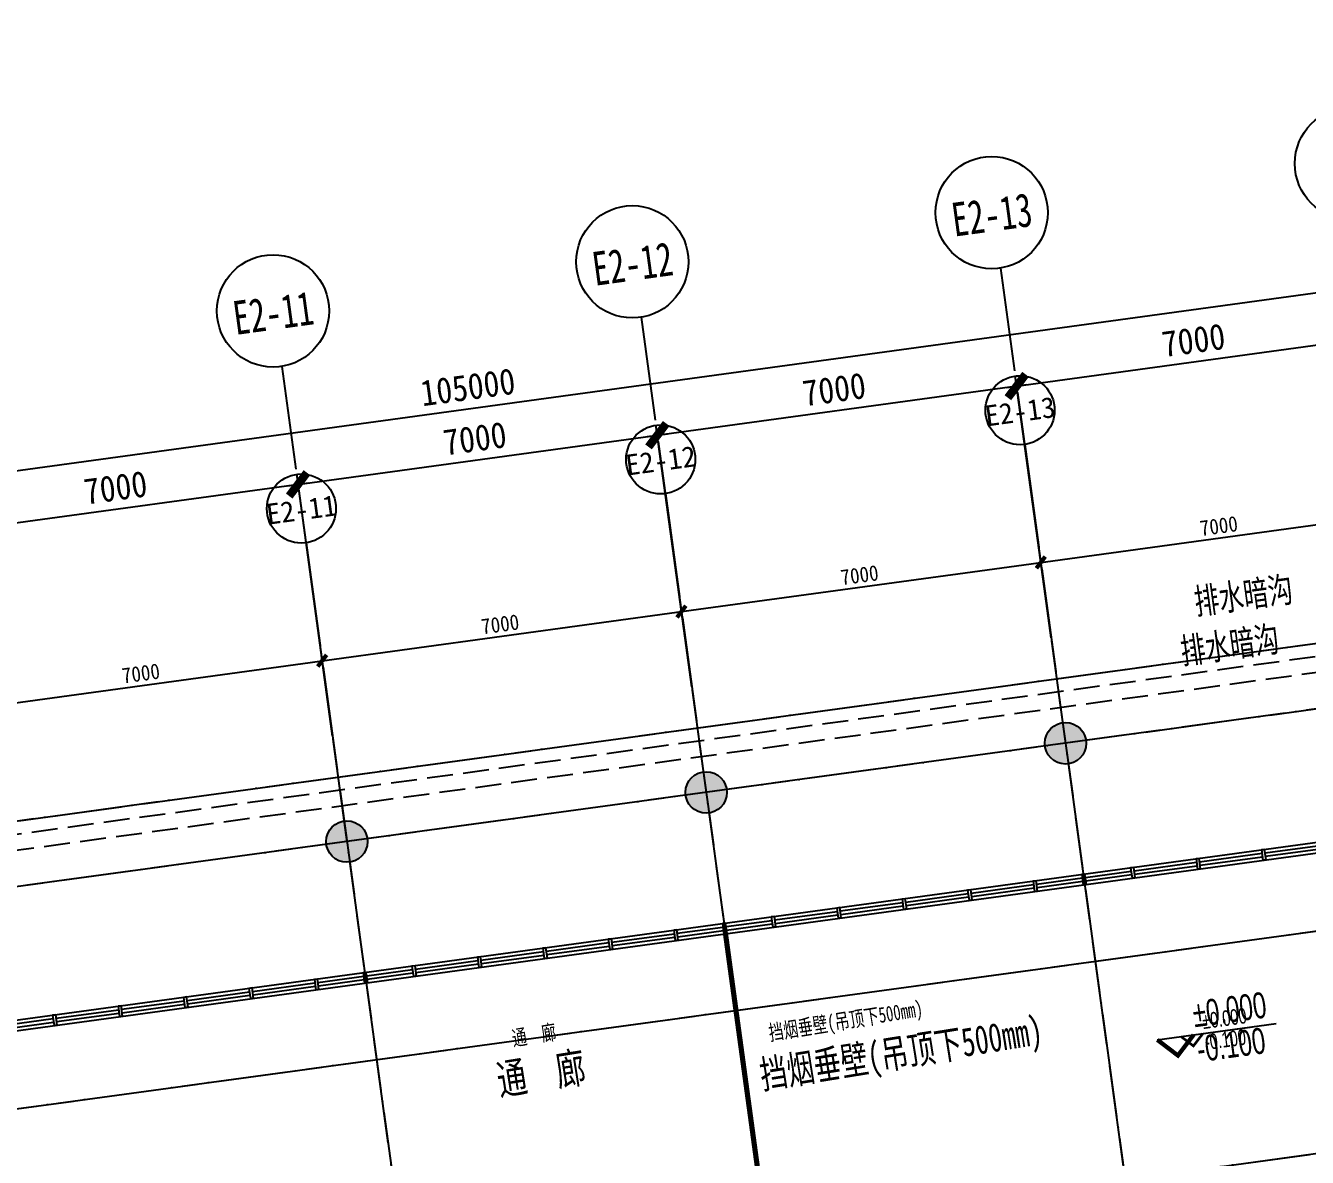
# Model space of a CAD drawing. Header units: millimetres. Extents: x 347599 to 1495443, y -100002 to 152717.
# Drawn here: x 1355088 to 1379828, y 127725 to 149555 of the extents above; entities that cross this region are included whole.
import ezdxf
from ezdxf.enums import TextEntityAlignment as Align

# ---------------------------------------------------------------- set-up
doc = ezdxf.new("R2010")
doc.units = ezdxf.units.MM
doc.header["$LTSCALE"] = 1000
doc.header["$PDMODE"] = 1
for name, pattern in [('DASH', [0.35, 0.25, -0.1]), ('E-RG-1F$0$$0$DOTE', [2.42, 2, -0.2, 0.02, -0.2]), ('E1-RI-1F$0$DASH', [0.35, 0.25, -0.1]), ('XRE2$0$HIDDEN', [0.375, 0.25, -0.125])]:
    doc.linetypes.add(name, pattern=pattern)
doc.layers.get('0').update_dxf_attribs({"linetype": 'CONTINUOUS'})
doc.layers.get('Defpoints').update_dxf_attribs({"linetype": 'CONTINUOUS'})
for name, color, linetype in [('A-------', 18, 'CONTINUOUS'), ('A—文字索引', 40, 'CONTINUOUS'), ('A—楼梯、电梯、栏杆', 50, 'CONTINUOUS'), ('A—轴线、尺寸', 1, 'CONTINUOUS'), ('A—门窗', 135, 'CONTINUOUS'), ('E-RT-1F$0$A-SYMB-AREA', 4, 'CONTINUOUS'), ('E-RT-1F$0$A-SYMB-NAME', 4, 'CONTINUOUS'), ('I-平面-标高（总）', 40, 'CONTINUOUS'), ('I—平面—文字', 40, 'CONTINUOUS'), ('I—平面—文字（放大1：100）', 40, 'XRE2$0$HIDDEN'), ('I—平面—标高', 40, 'CONTINUOUS'), ('I—平面—消防设施', 10, 'CONTINUOUS'), ('轴线100', 1, 'CONTINUOUS')]:
    doc.layers.add(name, color=color, linetype=linetype)
doc.styles.add('ARIAL', font='simhei.ttf', dxfattribs={"width": 0.9})
doc.styles.add('E-RT-1F$0$ECADI', font='hzs.shx', dxfattribs={"width": 0.7, "bigfont": 'hztxt.shx'})
doc.styles.add('E-RT-1F$0$XD2008', font='xd-hzs.shx', dxfattribs={"width": 0.7, "bigfont": 'xd-hztxt.shx'})
doc.styles.add('XD2008', font='simhei.ttf', dxfattribs={"width": 0.7})
doc.styles.add('幼圆', font='SIMYOU_0.TTF', dxfattribs={"width": 0.7})
doc.dimstyles.new('200', dxfattribs={"dimscale": 200, "dimtxt": 2.5, "dimasz": 2, "dimexe": 1, "dimexo": 1, "dimgap": 0.8, "dimtad": 1, "dimdec": 0, "dimdsep": 46, "dimtxsty": 'ARIAL', "dimblk1": 'ARCHTICK', "dimblk2": 'ARCHTICK', "dimsah": 1, "dimcen": -0.9, "dimdle": 1, "dimclrd": 256, "dimclre": 256, "dimclrt": 40, "dimaunit": 1, "dimadec": 0, "dimazin": 0, "dimtfac": 0.35, "dimtdec": 0, "dimtix": 1, "dimtmove": 2, "dimatfit": 3, "dimldrblk": 'ARCHTICK', "dimfxl": 0, "dimtvp": 0.8, "dimtolj": 1, "dimtzin": 0, "dimarcsym": 0})
doc.dimstyles.new('副本 100', dxfattribs={"dimscale": 100, "dimtxt": 2.5, "dimasz": 2, "dimexe": 1, "dimexo": 1, "dimgap": 0.8, "dimtad": 1, "dimdec": 0, "dimdsep": 46, "dimtxsty": 'ARIAL', "dimblk1": 'ARCHTICK', "dimblk2": 'ARCHTICK', "dimsah": 1, "dimcen": -0.9, "dimdle": 1, "dimclrd": 256, "dimclre": 256, "dimclrt": 40, "dimaunit": 1, "dimadec": 0, "dimazin": 0, "dimtfac": 0.35, "dimtdec": 0, "dimtix": 1, "dimtmove": 2, "dimatfit": 3, "dimldrblk": 'ARCHTICK', "dimfxl": 0, "dimtvp": 0.8, "dimtolj": 1, "dimtzin": 0, "dimarcsym": 0})

# ---------------------------------------------------------------- blocks, each defined once
blk = doc.blocks.new('E-RT-1F$0$5erhfh')
at = {"layer": 'E-RT-1F$0$A-SYMB-AREA', "style": 'E-RT-1F$0$ECADI', "width": 0.7}
blk.add_attdef('340M2', text='', height=2.5, dxfattribs=at).set_placement((0, 1.25), align=Align.MIDDLE_LEFT)
at = {"layer": 'E-RT-1F$0$A-SYMB-NAME', "style": 'E-RT-1F$0$ECADI', "width": 0.7}
blk.add_attdef('CHINESENAME', (-12.29, 3.09), '', height=4.5, dxfattribs=at)
blk = doc.blocks.new('E2-RI-1F$0$RECTANGULAR_MULLION_-_60_H')
at = {"layer": 'A—门窗'}
for p, q in [((-30, -75), (-30, 125)), ((30, 125), (-30, 125)), ((30, 125), (30, -75)), ((30, -75), (-30, -75))]:
    blk.add_line(p, q, dxfattribs=at)
blk = doc.blocks.new('_ArchTick')
at = {"color": 0, "linetype": 'ByBlock', "const_width": 0.4}
blk.add_lwpolyline([(-0.5, -0.5), (0.5, 0.5)], dxfattribs=at)
blk = doc.blocks.new('*D245')
at = {"layer": 'A—轴线、尺寸', "linetype": 'ByBlock', "lineweight": -2}
for p, q in [((1416467, 143634), (1415668, 149480)), ((1311465, 135035), (1415893, 149309)), ((1312544, 128617), (1311636, 135260))]:
    blk.add_line(p, q, dxfattribs=at)
at = {"layer": 'Defpoints', "color": 0, "linetype": 'ByBlock'}
for p in [(1415695, 149282), (1416494, 143435), (1312571, 128419, 0)]:
    blk.add_point(p, dxfattribs=at)
at = {"layer": 'A—轴线、尺寸', "linetype": 'ByBlock', "lineweight": -2, "xscale": 400, "yscale": 400, "zscale": 400}
for p, rotation in [((1415695, 149282), 7.783339566187075), ((1311663, 135062), 187.7833395661871)]:
    blk.add_blockref('_ArchTick', p, dxfattribs=dict(at, rotation=rotation))
at = {"layer": 'A—轴线、尺寸', "color": 40, "linetype": 'ByBlock', "insert": (1363623, 142581), "char_height": 500, "attachment_point": 5, "rotation": 7.7833, "style": 'ARIAL'}
blk.add_mtext('\\A1;105000', dxfattribs=at)
blk = doc.blocks.new('*D253')
at = {"layer": 'A—轴线、尺寸', "linetype": 'ByBlock', "lineweight": -2}
for p, q in [((1360997, 135951), (1360320, 140905)), ((1353213, 139732), (1360545, 140734)), ((1354061, 135003), (1353384, 139957))]:
    blk.add_line(p, q, dxfattribs=at)
at = {"layer": 'Defpoints', "color": 0, "linetype": 'ByBlock'}
for p in [(1360347, 140707), (1361024, 135753), (1354088, 134805)]:
    blk.add_point(p, dxfattribs=at)
at = {"layer": 'A—轴线、尺寸', "linetype": 'ByBlock', "lineweight": -2, "xscale": 400, "yscale": 400, "zscale": 400}
for p, rotation in [((1360347, 140707), 7.783339566187075), ((1353411, 139759), 187.7833395661871)]:
    blk.add_blockref('_ArchTick', p, dxfattribs=dict(at, rotation=rotation))
at = {"layer": 'A—轴线、尺寸', "color": 40, "linetype": 'ByBlock', "insert": (1356823, 140642), "char_height": 500, "attachment_point": 5, "rotation": 7.7833, "style": 'ARIAL'}
blk.add_mtext('\\A1;7000', dxfattribs=at)
blk = doc.blocks.new('*D254')
at = {"layer": 'A—轴线、尺寸', "linetype": 'ByBlock', "lineweight": -2}
for p, q in [((1367932, 136899), (1367255, 141853)), ((1360149, 140680), (1367480, 141682)), ((1360997, 135951), (1360320, 140905))]:
    blk.add_line(p, q, dxfattribs=at)
at = {"layer": 'Defpoints', "color": 0, "linetype": 'ByBlock'}
for p in [(1367282, 141655), (1367959, 136701), (1361024, 135753)]:
    blk.add_point(p, dxfattribs=at)
at = {"layer": 'A—轴线、尺寸', "linetype": 'ByBlock', "lineweight": -2, "xscale": 400, "yscale": 400, "zscale": 400}
for p, rotation in [((1367282, 141655), 7.783339566187075), ((1360347, 140707), 187.7833395661871)]:
    blk.add_blockref('_ArchTick', p, dxfattribs=dict(at, rotation=rotation))
at = {"layer": 'A—轴线、尺寸', "color": 40, "linetype": 'ByBlock', "insert": (1363759, 141590), "char_height": 500, "attachment_point": 5, "rotation": 7.7833, "style": 'ARIAL'}
blk.add_mtext('\\A1;7000', dxfattribs=at)
blk = doc.blocks.new('*D255')
at = {"layer": 'A—轴线、尺寸', "linetype": 'ByBlock', "lineweight": -2}
for p, q in [((1374868, 137847), (1374191, 142801)), ((1367084, 141628), (1374416, 142630)), ((1367932, 136899), (1367255, 141853))]:
    blk.add_line(p, q, dxfattribs=at)
at = {"layer": 'Defpoints', "color": 0, "linetype": 'ByBlock'}
for p in [(1374218, 142603), (1374895, 137649), (1367959, 136701)]:
    blk.add_point(p, dxfattribs=at)
at = {"layer": 'A—轴线、尺寸', "linetype": 'ByBlock', "lineweight": -2, "xscale": 400, "yscale": 400, "zscale": 400}
for p, rotation in [((1374218, 142603), 7.783339566187075), ((1367282, 141655), 187.7833395661871)]:
    blk.add_blockref('_ArchTick', p, dxfattribs=dict(at, rotation=rotation))
at = {"layer": 'A—轴线、尺寸', "color": 40, "linetype": 'ByBlock', "insert": (1370694, 142538), "char_height": 500, "attachment_point": 5, "rotation": 7.7833, "style": 'ARIAL'}
blk.add_mtext('\\A1;7000', dxfattribs=at)
blk = doc.blocks.new('*D256')
at = {"layer": 'A—轴线、尺寸', "linetype": 'ByBlock', "lineweight": -2}
for p, q in [((1381803, 138795), (1381126, 143749)), ((1374020, 142576), (1381351, 143578)), ((1374868, 137847), (1374191, 142801))]:
    blk.add_line(p, q, dxfattribs=at)
at = {"layer": 'Defpoints', "color": 0, "linetype": 'ByBlock'}
for p in [(1381153, 143551), (1381830, 138597), (1374895, 137649)]:
    blk.add_point(p, dxfattribs=at)
at = {"layer": 'A—轴线、尺寸', "linetype": 'ByBlock', "lineweight": -2, "xscale": 400, "yscale": 400, "zscale": 400}
for p, rotation in [((1381153, 143551), 7.783339566187075), ((1374218, 142603), 187.7833395661871)]:
    blk.add_blockref('_ArchTick', p, dxfattribs=dict(at, rotation=rotation))
at = {"layer": 'A—轴线、尺寸', "color": 40, "linetype": 'ByBlock', "insert": (1377630, 143486), "char_height": 500, "attachment_point": 5, "rotation": 7.7833, "style": 'ARIAL'}
blk.add_mtext('\\A1;7000', dxfattribs=at)
blk = doc.blocks.new('E-RT-1F$0$ECADI-TAG-HGHT（国标）')
at = {"color": 1}
blk.add_line((-2.12, 2.12), (11.77, 2.12), dxfattribs=at)
at = {"color": 1, "const_width": 0.5}
blk.add_lwpolyline([(-2.12, 2.12), (0, 0), (2.12, 2.12)], dxfattribs=at)
at = {"color": 1}
blk.add_point((-1.48, 4.6), dxfattribs=at)
at = {"style": 'E-RT-1F$0$XD2008', "width": 0.7}
blk.add_attdef('FL', text='', height=3, dxfattribs=at).set_placement((-2.69, 2.97), align=Align.RIGHT)
for tag, p in [('F.F.L.', (2.28, 2.97)), ('T.O.S.', (2.28, -1.1))]:
    blk.add_attdef(tag, p, '', height=3, dxfattribs=at)
blk = doc.blocks.new('A$C56965FBB')
at = {"layer": 'A—轴线、尺寸', "linetype": 'ByBlock'}
for centre in [(66475, 10022), (59540, 9074), (52604, 8126), (45669, 7178)]:
    blk.add_circle(centre, 1083, dxfattribs=at)
at = {"layer": 'A—文字索引', "style": 'ARIAL', "width": 0.7}
for s, p in [('E2-13', (59545, 9038)), ('E2-12', (52609, 8090)), ('E2-11', (45674, 7142))]:
    blk.add_text(s, height=650, rotation=7.7833, dxfattribs=at).set_placement(p, align=Align.MIDDLE_CENTER)
blk = doc.blocks.new('*D500')
at = {"layer": 'Defpoints', "color": 0, "linetype": 'Continuous'}
for p in [(1360812, 137305), (1361024, 135753), (1354088, 134805)]:
    blk.add_point(p, dxfattribs=at)
at = {"layer": '轴线100', "linetype": 'Continuous', "lineweight": -2}
for p, q in [((1353777, 136343), (1360911, 137318)), ((1361010, 135852), (1360798, 137404)), ((1354075, 134904), (1353863, 136456))]:
    blk.add_line(p, q, dxfattribs=at)
at = {"layer": '轴线100', "linetype": 'Continuous', "lineweight": -2, "xscale": 200, "yscale": 200, "zscale": 200}
for p, rotation in [((1360812, 137305), 7.783339565677779), ((1353876, 136357), 187.7833395656778)]:
    blk.add_blockref('_ArchTick', p, dxfattribs=dict(at, rotation=rotation))
at = {"layer": '轴线100', "color": 40, "linetype": 'Continuous', "insert": (1357313, 137060), "char_height": 300, "attachment_point": 5, "rotation": 7.7833, "style": 'ARIAL'}
blk.add_mtext('\\A1;7000', dxfattribs=at)
blk = doc.blocks.new('*D501')
at = {"layer": 'Defpoints', "color": 0, "linetype": 'Continuous'}
for p in [(1367747, 138253), (1367959, 136701), (1361024, 135753)]:
    blk.add_point(p, dxfattribs=at)
at = {"layer": '轴线100', "linetype": 'Continuous', "lineweight": -2}
for p, q in [((1367946, 136800), (1367734, 138352)), ((1360713, 137291), (1367846, 138266)), ((1361010, 135852), (1360798, 137404))]:
    blk.add_line(p, q, dxfattribs=at)
at = {"layer": '轴线100', "linetype": 'Continuous', "lineweight": -2, "xscale": 200, "yscale": 200, "zscale": 200}
for p, rotation in [((1367747, 138253), 7.783339565677779), ((1360812, 137305), 187.7833395656778)]:
    blk.add_blockref('_ArchTick', p, dxfattribs=dict(at, rotation=rotation))
at = {"layer": '轴线100', "color": 40, "linetype": 'Continuous', "insert": (1364248, 138008), "char_height": 300, "attachment_point": 5, "rotation": 7.7833, "style": 'ARIAL'}
blk.add_mtext('\\A1;7000', dxfattribs=at)
blk = doc.blocks.new('*D502')
at = {"layer": 'Defpoints', "color": 0, "linetype": 'Continuous'}
for p in [(1374683, 139201), (1374895, 137649), (1367959, 136701)]:
    blk.add_point(p, dxfattribs=at)
at = {"layer": '轴线100', "linetype": 'Continuous', "lineweight": -2}
for p, q in [((1374881, 137748), (1374669, 139300)), ((1367648, 138239), (1374782, 139214)), ((1367946, 136800), (1367734, 138352))]:
    blk.add_line(p, q, dxfattribs=at)
at = {"layer": '轴线100', "linetype": 'Continuous', "lineweight": -2, "xscale": 200, "yscale": 200, "zscale": 200}
for p, rotation in [((1374683, 139201), 7.783339565677779), ((1367747, 138253), 187.7833395656778)]:
    blk.add_blockref('_ArchTick', p, dxfattribs=dict(at, rotation=rotation))
at = {"layer": '轴线100', "color": 40, "linetype": 'Continuous', "insert": (1371184, 138956), "char_height": 300, "attachment_point": 5, "rotation": 7.7833, "style": 'ARIAL'}
blk.add_mtext('\\A1;7000', dxfattribs=at)
blk = doc.blocks.new('*D503')
at = {"layer": 'Defpoints', "color": 0, "linetype": 'Continuous'}
for p in [(1381618, 140149), (1381830, 138597), (1374895, 137649)]:
    blk.add_point(p, dxfattribs=at)
at = {"layer": '轴线100', "linetype": 'Continuous', "lineweight": -2}
for p, q in [((1374584, 139187), (1381717, 140162)), ((1381817, 138696), (1381605, 140248)), ((1374881, 137748), (1374669, 139300))]:
    blk.add_line(p, q, dxfattribs=at)
at = {"layer": '轴线100', "linetype": 'Continuous', "lineweight": -2, "xscale": 200, "yscale": 200, "zscale": 200}
for p, rotation in [((1381618, 140149), 7.783339565677779), ((1374683, 139201), 187.7833395656778)]:
    blk.add_blockref('_ArchTick', p, dxfattribs=dict(at, rotation=rotation))
at = {"layer": '轴线100', "color": 40, "linetype": 'Continuous', "insert": (1378119, 139904), "char_height": 300, "attachment_point": 5, "rotation": 7.7833, "style": 'ARIAL'}
blk.add_mtext('\\A1;7000', dxfattribs=at)

msp = doc.modelspace()

# ---------------------------------------------------------------- hatches: boundary and pattern name
at = {"layer": 'A-------'}
h = msp.add_hatch(color=256, dxfattribs=at)
edge = h.paths.add_edge_path()
edge.add_arc((1375159.5, 135712.3), 400, 0, 360)
h = msp.add_hatch(color=256, dxfattribs=at)
edge = h.paths.add_edge_path()
edge.add_arc((1368224, 134764.3), 400, 0, 360)
h = msp.add_hatch(color=256, dxfattribs=at)
edge = h.paths.add_edge_path()
edge.add_arc((1361288.5, 133816.3), 400, 0, 360)

# ---------------------------------------------------------------- linework, layer by layer
for centre in [(1375159.5, 135712.3, 0), (1368224, 134764.3, 0), (1361288.5, 133816.3, 0)]:
    msp.add_circle(centre, 400)
at = {"layer": 'A—楼梯、电梯、栏杆', "linetype": 'DASH', "ltscale": 2}
for p, q in [((1384138.9, 137949.2), (1339751.9, 131881.8)), ((1339495.3, 131543.9), (1384476.7, 137692.6))]:
    msp.add_line(p, q, dxfattribs=at)
at = {"layer": 'A—轴线、尺寸', "linetype": 'E-RG-1F$0$$0$DOTE'}
for p, q in [((1373906.7, 144877.9), (1378399.7, 112006.8)), ((1366971.2, 143929.9), (1371464.2, 111058.8)), ((1424068.1, 143659.1), (1307746.3, 127759.5)), ((1360035.6, 142981.9), (1364528.7, 110110.8)), ((1424241.8, 142421.2), (1344593.7, 131534.4)), ((1424832.2, 138212.4), (1345169.3, 127323.5)), ((1425422.6, 134003.6), (1337818.5, 122029.3))]:
    msp.add_line(p, q, dxfattribs=at)
at = {"layer": 'A—门窗'}
for p, q in [((1351626.9, 129922), (1385878.3, 134603.7)), ((1351653.9, 129723.9), (1385905.4, 134405.6)), ((1379011.7, 133597.9), (1380215.5, 133762.4)), ((1379020.8, 133531.8), (1380224.6, 133696.4)), ((1376485.2, 133252.5), (1377689, 133417.1)), ((1376494.3, 133186.5), (1377698.1, 133351)), ((1377748.5, 133425.2), (1378952.3, 133589.8)), ((1377757.5, 133359.2), (1378961.3, 133523.7)), ((1374602.7, 132995.2), (1375484.5, 133115.8)), ((1375544, 133123.9), (1376425.8, 133244.4)), ((1375553, 133057.8), (1376434.8, 133178.4)), ((1373339.5, 132822.6), (1374543.3, 132987.1)), ((1373348.5, 132756.5), (1374552.3, 132921.1)), ((1374611.8, 132929.2), (1375493.6, 133049.7)), ((1370813, 132477.2), (1372016.8, 132641.8)), ((1372076.2, 132649.9), (1373280, 132814.4)), ((1372085.2, 132583.8), (1373289.1, 132748.4)), ((1369549.7, 132304.6), (1370753.5, 132469.1)), ((1369558.7, 132238.5), (1370762.5, 132403)), ((1370822, 132411.2), (1372025.8, 132575.7)), ((1367666.8, 132047.2), (1368548.6, 132167.7)), ((1368608.1, 132175.8), (1369490.3, 132296.4)), ((1368617.1, 132109.8), (1369499.3, 132230.4)), ((1365140.3, 131701.8), (1366344.1, 131866.4)), ((1366403.6, 131874.5), (1367607.4, 132039.1)), ((1366412.6, 131808.5), (1367616.4, 131973)), ((1367675.8, 131981.1), (1368557.6, 132101.7)), ((1363877.1, 131529.2), (1365080.9, 131693.7)), ((1363886.1, 131463.1), (1365089.9, 131627.7)), ((1365149.3, 131635.8), (1366353.1, 131800.3)), ((1362613.8, 131356.5), (1363817.6, 131521.1)), ((1362622.8, 131290.5), (1363826.6, 131455)), ((1360731.3, 131099.2), (1361613.1, 131219.7)), ((1360740.4, 131033.1), (1361622.1, 131153.7)), ((1361672.6, 131227.9), (1362554.4, 131348.4)), ((1361681.6, 131161.8), (1362563.4, 131282.3)), ((1358204.8, 130753.9), (1359408.6, 130918.4)), ((1359468.1, 130926.5), (1360671.9, 131091.1)), ((1359477.1, 130860.5), (1360680.9, 131025)), ((1356941.6, 130581.2), (1358145.4, 130745.7)), ((1356950.6, 130515.1), (1358154.4, 130679.7)), ((1358213.8, 130687.8), (1359417.7, 130852.3)), ((1354737, 130279.9), (1355618.9, 130400.4)), ((1355678.3, 130408.5), (1356882.1, 130573.1)), ((1355687.3, 130342.5), (1356891.1, 130507)), ((1354746.1, 130213.8), (1355627.9, 130334.3))]:
    msp.add_line(p, q, dxfattribs=at)
at = {"layer": 'I—平面—消防设施', "linetype": 'E1-RI-1F$0$DASH', "const_width": 100}
msp.add_lwpolyline([(1369497.4, 125451), (1368596.9, 132038.8), (1368596.9, 132038.8)], dxfattribs=at)
at = {"layer": '轴线100', "linetype": 'E-RG-1F$0$$0$DOTE'}
for p, q in [((1412791.7, 142117.8), (1307746.3, 127759.5)), ((1374371.8, 141475.6), (1378399.7, 112006.8)), ((1412965.3, 140879.9), (1344593.7, 131534.4)), ((1367436.3, 140527.6), (1371464.2, 111058.8)), ((1360500.8, 139579.6), (1364528.7, 110110.8)), ((1413555.7, 136671.1), (1345169.3, 127323.5)), ((1414146.2, 132462.2), (1337818.5, 122029.3))]:
    msp.add_line(p, q, dxfattribs=at)
at = {"layer": '轴线100', "linetype": 'ByBlock'}
for centre in [(1374281.6, 142136.2), (1367346.1, 141188.2), (1360410.6, 140240.2)]:
    msp.add_circle(centre, 666.7, dxfattribs=at)

# ---------------------------------------------------------------- block references
at = {"layer": 'A—文字索引'}
msp.add_blockref('A$C56965FBB', (1314194.4, 136873.9), dxfattribs=at)
at = {"layer": 'A—门窗', "extrusion": (0, 0, -1), "rotation": 172.2166604275752}
for p in [(-1378983.1, 133585.6), (-1377719.9, 133412.9), (-1375515.5, 133110.6), (-1376456.6, 133240.2), (-1373311, 132809.3), (-1374574.3, 132981.9), (-1372047.8, 132636.6), (-1369521.3, 132291.3), (-1370784.5, 132463.9), (-1367638.2, 132034.9), (-1368579.5, 132163.5), (-1366375, 131862.2), (-1365111.7, 131689.5), (-1362585.2, 131344.2), (-1363848.5, 131516.9), (-1360702.7, 131086.9), (-1361644, 131215.5), (-1359439.5, 130914.2), (-1356913, 130568.9), (-1358176.2, 130741.5), (-1355649.7, 130396.2)]:
    msp.add_blockref('E2-RI-1F$0$RECTANGULAR_MULLION_-_60_H', p, dxfattribs=at)
at = {"layer": 'I-平面-标高（总）'}
ref = msp.add_blockref('E-RT-1F$0$ECADI-TAG-HGHT（国标）', (1377329.4, 129690), dxfattribs=dict(at, xscale=166.6666666664841, yscale=166.6666666664841, zscale=166.6666666664841, rotation=7.784262632300935))
ref.add_attrib('F.F.L.', '%%p0.000', (1377650.4, 130233), dxfattribs={"layer": '0', "height": 500, "rotation": 7.78426, "style": '幼圆', "width": 0.7})
ref.add_attrib('T.O.S.', '-0.100', (1377731.4, 129559.2), dxfattribs={"layer": '0', "height": 500, "rotation": 7.78426, "style": '幼圆', "width": 0.7})
at = {"layer": 'I—平面—文字', "linetype": 'ByBlock'}
ref = msp.add_blockref('E-RT-1F$0$5erhfh', (1379022, 136753.4), dxfattribs=dict(at, xscale=100, yscale=100, zscale=100, rotation=7.782521085905401))
ref.add_attrib('CHINESENAME', '排水暗沟', (1377415.9, 137235.8), dxfattribs={"layer": 'E-RT-1F$0$A-SYMB-NAME', "color": 0, "height": 500, "rotation": 7.78252, "style": '幼圆', "width": 0.7})
at = {"layer": 'I—平面—文字（放大1：100）', "linetype": 'ByBlock'}
ref = msp.add_blockref('E-RT-1F$0$5erhfh', (1379285.9, 137709.7, 0), dxfattribs=dict(at, xscale=100, yscale=100, zscale=100, rotation=7.782521085905401))
ref.add_attrib('CHINESENAME', '排水暗沟', (1377679.8, 138192.1, 0), dxfattribs={"layer": 'E-RT-1F$0$A-SYMB-NAME', "color": 0, "height": 500, "rotation": 7.78252, "style": '幼圆', "width": 0.7})
at = {"layer": 'I—平面—标高'}
ref = msp.add_blockref('E-RT-1F$0$ECADI-TAG-HGHT（国标）', (1377628.9, 129873.7), dxfattribs=dict(at, xscale=99.99999999989046, yscale=99.99999999989046, zscale=99.99999999989046, rotation=7.784262632300933))
ref.add_attrib('F.F.L.', '%%p0.000', (1377821.4, 130199.5), dxfattribs={"layer": '0', "height": 300, "rotation": 7.78426, "style": '幼圆', "width": 0.7})
ref.add_attrib('T.O.S.', '-0.100', (1377870.1, 129795.2), dxfattribs={"layer": '0', "height": 300, "rotation": 7.78426, "style": '幼圆', "width": 0.7})

# ---------------------------------------------------------------- texts
at = {"layer": 'I—平面—文字', "linetype": 'ByBlock', "style": 'XD2008', "width": 0.7}
for s, height, p in [(' 挡烟垂壁(吊顶下500mm)', 550, (1369051.1, 128996.3)), ('通  廊', 600, (1364237.4, 128912.3, 0))]:
    msp.add_text(s, height=height, rotation=9.15842, dxfattribs=at).set_placement(p)
at = {"layer": 'I—平面—文字（放大1：100）', "linetype": 'ByBlock', "style": 'XD2008', "width": 0.7}
for s, p in [(' 挡烟垂壁(吊顶下500mm)', (1369315, 129952.6, 0)), ('通  廊', (1364501.3, 129868.5))]:
    msp.add_text(s, height=300, rotation=9.15842, dxfattribs=at).set_placement(p)
at = {"layer": '轴线100', "color": 40, "style": 'ARIAL'}
for s, p in [('E2-13', (1374284.6, 142114.2)), ('E2-12', (1367349.1, 141166.2)), ('E2-11', (1360413.6, 140218.2))]:
    msp.add_text(s, height=400, rotation=7.78334, dxfattribs=at).set_placement(p, align=Align.MIDDLE_CENTER)

# ---------------------------------------------------------------- dimensions: what is measured, and where the dimension line sits
at = {"layer": 'A—轴线、尺寸', "linetype": 'ByBlock'}
for base, p1, p2, picture, middle in [((1415695.3, 149281.7), (1312570.9, 128418.9, 0), (1416494.4, 143435.4), '*D245', (1363623.2, 142580.8)), ((1381153.2, 143550.9), (1374894.9, 137648.7), (1381830.4, 138596.7), '*D256', (1377629.6, 143486)), ((1374217.7, 142603), (1367959.4, 136700.7), (1374894.9, 137648.7), '*D255', (1370694, 142538)), ((1367282.2, 141655), (1361023.9, 135752.7), (1367959.4, 136700.7), '*D254', (1363758.5, 141590)), ((1360346.7, 140707), (1354088.4, 134804.7), (1361023.9, 135752.7), '*D253', (1356823, 140642))]:
    dim = msp.add_linear_dim(base=base, p1=p1, p2=p2, angle=7.78334, dimstyle='200', dxfattribs=at)
    dim.commit()
    dim.dimension.update_dxf_attribs({"geometry": picture, "text_midpoint": middle})
at = {"layer": '轴线100', "linetype": 'Continuous'}
for base, p1, p2, picture, middle in [((1381618.3, 140148.6), (1374894.9, 137648.7), (1381830.4, 138596.7), '*D503', (1378119.1, 139904.2)), ((1374682.8, 139200.6), (1367959.4, 136700.7), (1374894.9, 137648.7), '*D502', (1371183.6, 138956.2)), ((1367747.2, 138252.7), (1361023.9, 135752.7), (1367959.4, 136700.7), '*D501', (1364248.1, 138008.2)), ((1360811.7, 137304.7), (1354088.4, 134804.7), (1361023.9, 135752.7), '*D500', (1357312.6, 137060.2))]:
    dim = msp.add_linear_dim(base=base, p1=p1, p2=p2, angle=7.78334, dimstyle='副本 100', override={"dimtxt": 3}, dxfattribs=at)
    dim.commit()
    dim.dimension.update_dxf_attribs({"geometry": picture, "text_midpoint": middle})

doc.saveas('drawing.dxf')
